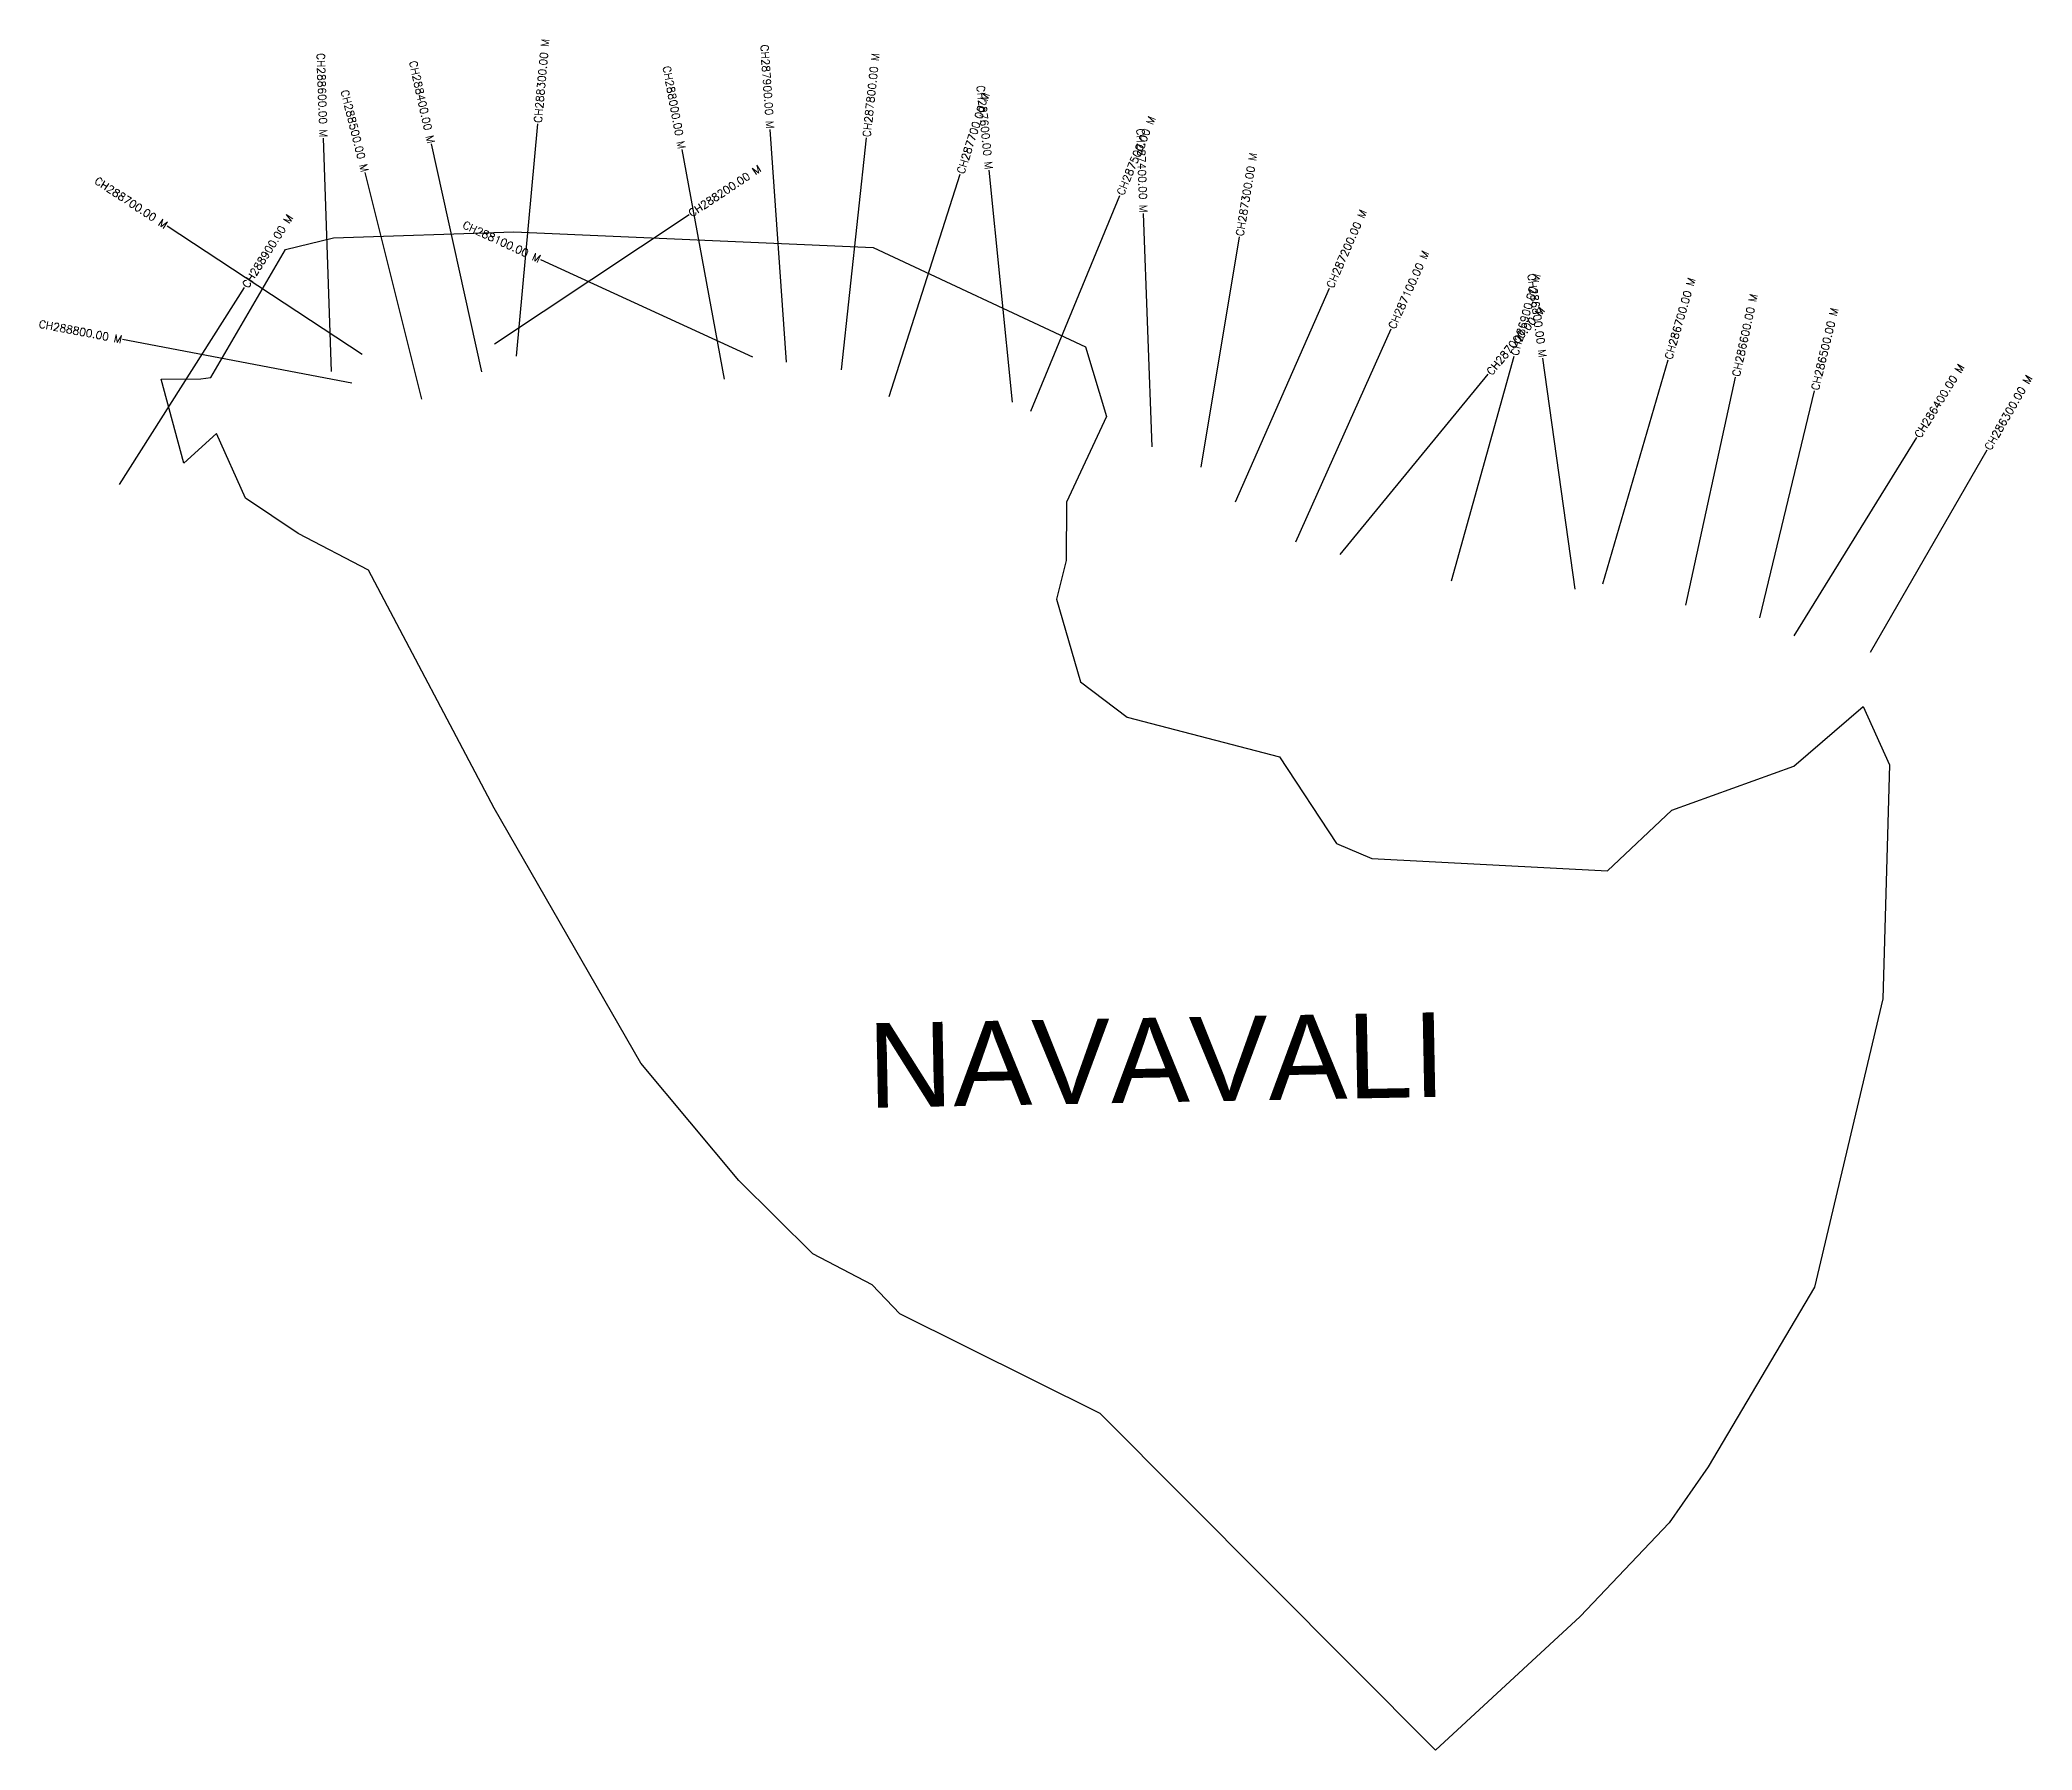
# Model space of a CAD drawing. Header units: metres. Extents: x 282060 to 284622, y 2021000 to 2023198.
import ezdxf
from ezdxf.enums import TextEntityAlignment as Align

# ---------------------------------------------------------------- set-up
doc = ezdxf.new("R2010")
doc.units = ezdxf.units.M
doc.header["$MEASUREMENT"] = 0
for name, color, linetype in [('CS', 134, 'Continuous'), ('CSMark', 6, 'Continuous'), ('village', 3, 'Continuous'), ('VILLAGE NAME', 250, 'Continuous')]:
    doc.layers.add(name, color=color, linetype=linetype)
doc.styles.get("Standard").update_dxf_attribs({"font": 'simplex.shx'})

msp = doc.modelspace()

# ---------------------------------------------------------------- linework, layer by layer
at = {"color": 6, "flags": 128}
msp.add_lwpolyline([(282245.2, 2022654.2), (282287.4, 2022692.3)], dxfattribs=at)
at = {"layer": 'CS'}
for p, q in [((282673, 2022791.8), (282700.2, 2023090.6)), ((283020.2, 2022784), (282999.2, 2023083.2)), ((282435.1, 2022772.2), (282425, 2023072)), ((282628.6, 2022771.6), (282563.5, 2023064.5)), ((282940.4, 2022762.2), (282885.8, 2023057.2)), ((283090.6, 2022774.2), (283122.9, 2023072.5)), ((282551.1, 2022736.7), (282478.4, 2023027.7)), ((283151.9, 2022739.9), (283243.3, 2023025.6)), ((283310.5, 2022732.5), (283280.5, 2023031)), ((283334, 2022721.3), (283448.5, 2022998.5)), ((282644.8, 2022807.8), (282894.8, 2022973.7)), ((283490.3, 2022675.3), (283479.1, 2022975.1)), ((282474.4, 2022793.9), (282223.7, 2022958.7)), ((283553.4, 2022649.2), (283602.3, 2022945.2)), ((282976.8, 2022790.4), (282704.2, 2022915.8)), ((282162.4, 2022627), (282323.3, 2022880.2)), ((283597.3, 2022604.6), (283718, 2022879.3)), ((283674.9, 2022553), (283797.5, 2022826.8)), ((282461.4, 2022757.1), (282166.6, 2022813.1)), ((283875, 2022503.1), (283955.5, 2022792)), ((283731.7, 2022537.1), (283922.3, 2022768.7)), ((284033.8, 2022492.3), (283992.6, 2022789.4)), ((284069.6, 2022499.1), (284153.4, 2022787.2)), ((284176.3, 2022471.8), (284240.3, 2022764.9)), ((284271.5, 2022455.7), (284341.9, 2022747.4)), ((284315.4, 2022432.3), (284473.3, 2022687.5)), ((284413.9, 2022411.3), (284563.5, 2022671.3))]:
    msp.add_line(p, q, dxfattribs=at)
at = {"layer": 'village', "color": 6}
for points in [[(282245.2, 2022654.2, 0), (282216.2, 2022762.4, 0), (282267.2, 2022762.7, 0), (282280.1, 2022764.3, 0), (282375.9, 2022929.1, 0), (282437.8, 2022943.9, 0), (282669.4, 2022951.8, 0), (283131.5, 2022931.6, 0), (283404.7, 2022803.8, 0), (283431.4, 2022714.2, 0), (283380, 2022604.3, 0), (283379.6, 2022529.4, 0), (283367.1, 2022479.5, 0), (283398.1, 2022373.1, 0), (283458.2, 2022327.7, 0), (283653.8, 2022276.7, 0), (283727.1, 2022165.6, 0), (283772.6, 2022146.2, 0), (284075.7, 2022130.6, 0), (284158.3, 2022208.4, 0), (284315, 2022264.7, 0), (284404.4, 2022341.5, 0), (284438, 2022266.7, 0)], [(284438, 2022266.7, 0), (284429.5, 2021966, 0), (284341.6, 2021595.5, 0), (284204.8, 2021364.5, 0), (284154.7, 2021292.5, 0), (284040.3, 2021172, 0), (283854.4, 2021000.4, 0), (283423.3, 2021433, 0), (283165.8, 2021561, 0), (283130.3, 2021598.3, 0), (283054.1, 2021638, 0), (282958.8, 2021732.6, 0), (282832.9, 2021883.3, 0), (282644.1, 2022210.8, 0), (282482.9, 2022516.6, 0), (282392.1, 2022563.8, 0), (282324.5, 2022609.5, 0), (282287.4, 2022692.3, 0)]]:
    msp.add_polyline3d(points, dxfattribs=at)

# ---------------------------------------------------------------- texts
at = {"layer": 'CSMark'}
for s, rotation, p in [('CH288600.00 M', 271.9289, (282424.9, 2023073)), ('CH287900.00 M', 274.0042, (282999.2, 2023084.2)), ('CH288400.00 M', 282.5211, (282563.3, 2023065.5)), ('CH288000.00 M', 280.4828, (282885.6, 2023058.2)), ('CH288500.00 M', 284.0262, (282478.1, 2023028.7)), ('CH287600.00 M', 275.7341, (283280.4, 2023032)), ('CH287400.00 M', 272.1277, (283479.1, 2022976.1)), ('CH288700.00 M', 326.6879, (282222.8, 2022959.2)), ('CH288100.00 M', 335.3062, (282703.3, 2022916.2)), ('CH286800.00 M', 277.8967, (283992.5, 2022790.4)), ('CH288800.00 M', 349.2358, (282165.7, 2022813.3))]:
    msp.add_text(s, height=10, rotation=rotation, dxfattribs=at).set_placement(p, align=Align.MIDDLE_RIGHT)
for s, rotation, p in [('CH288300.00 M', 84.8089, (282700.3, 2023091.6)), ('CH287800.00 M', 83.8331, (283123, 2023073.5)), ('CH287700.00 M', 72.2556, (283243.6, 2023026.6)), ('CH287500.00 M', 67.5478, (283448.9, 2022999.4)), ('CH287300.00 M', 80.607, (283602.5, 2022946.2)), ('CH288200.00 M', 33.5723, (282895.6, 2022974.2)), ('CH288900.00 M', 57.5478, (282323.9, 2022881)), ('CH287200.00 M', 66.2876, (283718.4, 2022880.2)), ('CH287100.00 M', 65.8754, (283797.9, 2022827.7)), ('CH286900.00 M', 74.4317, (283955.8, 2022793)), ('CH286700.00 M', 73.781, (284153.7, 2022788.1)), ('CH286600.00 M', 77.6644, (284240.6, 2022765.8)), ('CH287000.00 M', 50.5421, (283923, 2022769.5)), ('CH286500.00 M', 76.4291, (284342.1, 2022748.3)), ('CH286400.00 M', 58.2553, (284473.8, 2022688.3)), ('CH286300.00 M', 60.0854, (284564, 2022672.2))]:
    msp.add_text(s, height=10, rotation=rotation, dxfattribs=at).set_placement(p, align=Align.MIDDLE_LEFT)
at = {"layer": 'VILLAGE NAME', "insert": (283123.3, 2021934.5), "char_height": 108.748, "attachment_point": 1, "rotation": 1.1028}
msp.add_mtext_dynamic_manual_height_columns('{\\fArial|b0|i0|c0|p34;NAVAVALI}', width=726.929, gutter_width=543.7, heights=[0], dxfattribs=at)

doc.saveas('drawing.dxf')
